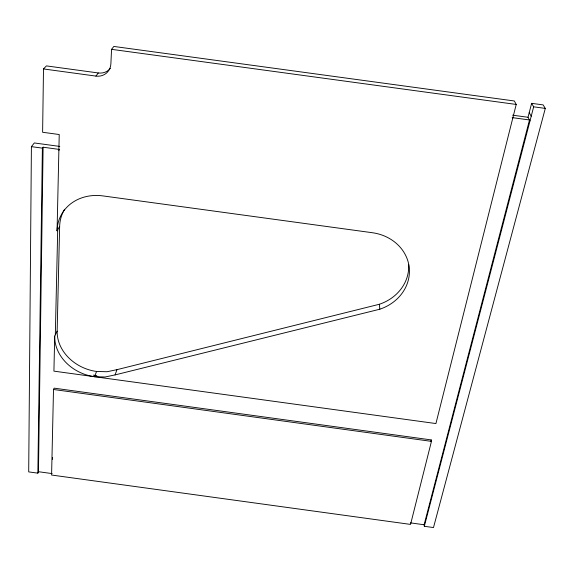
<?xml version="1.0" encoding="UTF-8"?>
<svg xmlns="http://www.w3.org/2000/svg" width="574" height="574" viewBox="0 0 574 574"><rect width="100%" height="100%" fill="white"/><g stroke="black" fill="none" stroke-linecap="round" stroke-linejoin="round"><path stroke-width="0.86" d="M59.782 146.427L34.332 142.955L31.405 146.643L28.7 471.893L37.855 473.148L38.458 471.713L43.1 147.209L59.545 149.455L58.871 150.388M37.855 473.148L42.39 148.142L43.1 147.209M110.373 68.306A14.981 13.625 47.2 0 1 98.312 72.963L46.422 65.895L43.495 68.945L42.612 132.264L59.23 134.531L57.07 230.798A45.009 39.319 26.2 0 1 102.854 195.899L372.318 232.714A44.657 39.728 -4.3 0 1 409.255 267.871A44.657 39.728 -4.3 0 1 379.809 309.214L115.08 374.908L105.085 376.989L94.516 376.716A42.239 35.186 20.2 0 1 54.702 336.113L57.149 331.119L59.639 226.486A44.585 39.054 26.4 0 1 64.597 209.295M53.504 389.488L51.588 475.035L410.546 524.406L431.447 441.363L431.239 439.914L54.107 388.153L53.504 389.488L431.447 441.363M54.702 336.113L53.92 371.141L435.924 423.555L516.22 104.446L514.361 100.981L113.839 46.444L111.564 49.335L110.882 63.793A15.132 13.74 46.8 0 1 95.915 76.091L43.495 68.945M52.485 459.358L52.521 457.578M55.319 334.857L57.716 229.715M430.801 441.643L431.239 439.914M530.003 120.884L528.015 117.275L531.632 103.334L543.148 104.898L545.3 108.407L433.492 527.556L424.315 526.293L424.129 524.751L529.501 119.973L512.223 117.62L512.675 118.524M424.315 526.293L533.669 106.821L531.632 103.334M115.08 374.908L116.967 369.663L379.392 304.256A44.241 39.455 -4.5 0 0 408.666 264.643M94.516 376.716L96.568 371.464A41.873 34.985 20.3 0 1 57.149 331.119M57.07 230.798L59.639 226.486M95.915 76.091L98.312 72.963M116.967 369.663L107.051 371.737L96.568 371.464M111.564 49.335L516.22 104.446M533.669 106.821L545.3 108.407M512.582 115.173L528.015 117.275M31.405 146.643L42.39 148.142M93.268 375.152L96.805 375.64M38.458 471.713L52.162 473.6M410.396 522.864L424.129 524.751M529.214 112.648L531.215 116.221M379.392 304.256L379.809 309.214"/></g></svg>
